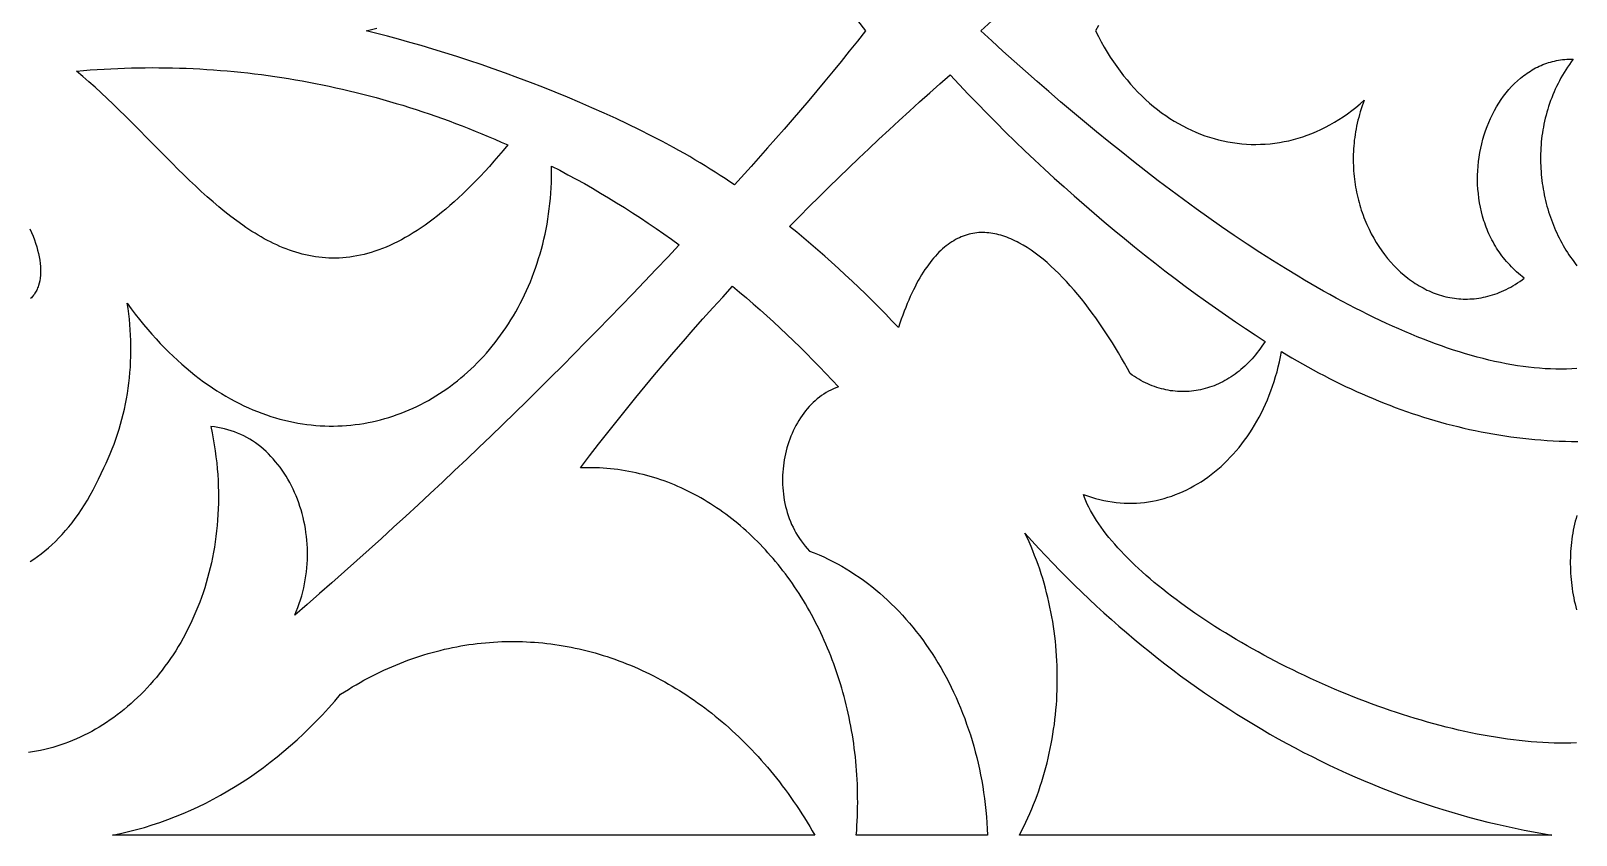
# Model space of a CAD drawing. Extents: x -4950 to -2150, y -1354 to 1346.
# Drawn here: x -3880.5 to -3593.5, y -704.4 to -554.9 of the extents above; entities that cross this region are included whole.
import ezdxf

# ---------------------------------------------------------------- set-up
doc = ezdxf.new("R2010")
doc.units = 0
doc.layers.add('LAYER_1', color=18, linetype='CONTINUOUS')

msp = doc.modelspace()

# ---------------------------------------------------------------- linework, layer by layer
at = {"layer": 'LAYER_1'}
for points in [[(-3726.99, -552.98), (-3725.49, -554.89), (-3726.99, -556.8), (-3728.49, -558.69), (-3730, -560.56), (-3731.5, -562.41), (-3733.01, -564.24), (-3734.53, -566.06), (-3736.04, -567.86), (-3737.56, -569.64), (-3739.09, -571.41), (-3740.61, -573.17), (-3742.14, -574.92), (-3743.68, -576.66), (-3746.75, -580.11), (-3749.84, -583.53), (-3750.7, -582.93), (-3751.58, -582.34), (-3752.47, -581.75), (-3753.38, -581.16), (-3754.31, -580.58), (-3755.24, -579.99), (-3756.19, -579.42), (-3757.16, -578.84), (-3758.14, -578.27), (-3759.13, -577.7), (-3760.13, -577.14), (-3761.15, -576.58), (-3763.21, -575.47), (-3765.31, -574.37), (-3767.45, -573.3), (-3769.62, -572.24), (-3771.82, -571.2), (-3774.05, -570.18), (-3776.3, -569.17), (-3778.57, -568.19), (-3780.85, -567.23), (-3783.14, -566.29), (-3785.44, -565.38), (-3787.74, -564.49), (-3790.05, -563.62), (-3792.34, -562.78), (-3794.63, -561.96), (-3796.91, -561.17), (-3799.18, -560.41), (-3801.42, -559.67), (-3803.64, -558.96), (-3805.83, -558.29), (-3808, -557.64), (-3810.12, -557.03), (-3812.22, -556.44), (-3814.26, -555.89), (-3816.27, -555.38), (-3818.22, -554.89), (-3816.27, -554.41)], [(-3593.33, -617.66), (-3594.3, -617.72), (-3595.27, -617.75), (-3596.25, -617.77), (-3597.24, -617.76), (-3598.24, -617.73), (-3599.24, -617.68), (-3600.25, -617.61), (-3601.27, -617.52), (-3602.3, -617.41), (-3603.33, -617.28), (-3604.37, -617.13), (-3605.42, -616.96), (-3606.48, -616.76), (-3607.54, -616.55), (-3608.61, -616.33), (-3609.68, -616.08), (-3610.76, -615.81), (-3611.84, -615.53), (-3612.94, -615.23), (-3614.03, -614.91), (-3615.13, -614.57), (-3616.24, -614.22), (-3617.35, -613.85), (-3618.47, -613.46), (-3619.59, -613.05), (-3620.72, -612.63), (-3621.85, -612.2), (-3622.98, -611.74), (-3624.12, -611.28), (-3625.27, -610.79), (-3626.41, -610.3), (-3627.56, -609.78), (-3628.71, -609.26), (-3629.87, -608.72), (-3631.03, -608.16), (-3632.19, -607.59), (-3633.36, -607.01), (-3634.53, -606.41), (-3635.7, -605.81), (-3636.87, -605.19), (-3638.04, -604.55), (-3639.22, -603.91), (-3640.4, -603.25), (-3641.58, -602.58), (-3642.76, -601.9), (-3643.94, -601.2), (-3645.12, -600.5), (-3647.49, -599.06), (-3649.86, -597.58), (-3652.23, -596.06), (-3654.61, -594.51), (-3656.98, -592.92), (-3659.34, -591.29), (-3661.71, -589.64), (-3664.06, -587.95), (-3666.41, -586.24), (-3668.76, -584.5), (-3671.09, -582.74), (-3673.41, -580.96), (-3675.72, -579.16), (-3678.02, -577.34), (-3680.3, -575.51), (-3682.57, -573.66), (-3684.82, -571.8), (-3687.05, -569.94), (-3689.26, -568.06), (-3691.45, -566.18), (-3693.61, -564.3), (-3695.75, -562.41), (-3697.87, -560.52), (-3699.96, -558.64), (-3702.02, -556.76), (-3704.06, -554.89), (-3702.02, -553.02)], [(-3682.22, -553.87), (-3682.73, -554.89), (-3682.22, -555.92), (-3681.69, -556.92), (-3681.15, -557.89), (-3680.59, -558.84), (-3680.01, -559.77), (-3679.42, -560.67), (-3678.81, -561.54), (-3678.19, -562.4), (-3677.55, -563.22), (-3676.9, -564.02), (-3676.24, -564.8), (-3675.56, -565.55), (-3674.87, -566.28), (-3674.16, -566.98), (-3673.45, -567.65), (-3672.72, -568.3), (-3671.98, -568.93), (-3671.24, -569.52), (-3670.48, -570.1), (-3669.71, -570.64), (-3668.93, -571.16), (-3668.14, -571.66), (-3667.35, -572.12), (-3666.54, -572.57), (-3665.73, -572.98), (-3664.92, -573.37), (-3664.09, -573.73), (-3663.26, -574.07), (-3662.42, -574.38), (-3661.58, -574.66), (-3660.73, -574.92), (-3659.88, -575.15), (-3659.03, -575.35), (-3658.17, -575.52), (-3657.3, -575.67), (-3656.44, -575.79), (-3655.57, -575.89), (-3654.7, -575.95), (-3653.83, -575.99), (-3652.96, -576), (-3652.08, -575.98), (-3651.21, -575.94), (-3650.34, -575.87), (-3649.47, -575.77), (-3648.6, -575.64), (-3647.73, -575.48), (-3646.86, -575.3), (-3645.99, -575.09), (-3645.13, -574.85), (-3644.27, -574.58), (-3643.42, -574.28), (-3642.57, -573.95), (-3641.72, -573.6), (-3640.88, -573.22), (-3640.05, -572.8), (-3639.22, -572.36), (-3638.39, -571.89), (-3637.58, -571.39), (-3636.77, -570.87), (-3635.97, -570.31), (-3635.17, -569.72), (-3634.39, -569.11), (-3633.61, -568.46), (-3632.85, -567.79), (-3633.04, -568.32), (-3633.23, -568.85), (-3633.41, -569.38), (-3633.57, -569.92), (-3633.73, -570.45), (-3633.87, -570.98), (-3634.01, -571.51), (-3634.13, -572.04), (-3634.25, -572.58), (-3634.35, -573.11), (-3634.45, -573.64), (-3634.53, -574.17), (-3634.61, -574.69), (-3634.68, -575.22), (-3634.73, -575.75), (-3634.78, -576.27), (-3634.82, -576.8), (-3634.85, -577.32), (-3634.87, -577.84), (-3634.88, -578.36), (-3634.89, -578.88), (-3634.88, -579.39), (-3634.86, -579.9), (-3634.84, -580.42), (-3634.81, -580.92), (-3634.77, -581.43), (-3634.72, -581.93), (-3634.66, -582.44), (-3634.6, -582.94), (-3634.53, -583.43), (-3634.45, -583.92), (-3634.36, -584.41), (-3634.26, -584.9), (-3634.16, -585.39), (-3634.04, -585.87), (-3633.93, -586.34), (-3633.8, -586.82), (-3633.67, -587.29), (-3633.52, -587.75), (-3633.38, -588.22), (-3633.22, -588.67), (-3633.06, -589.13), (-3632.89, -589.58), (-3632.71, -590.02), (-3632.34, -590.9), (-3631.94, -591.76), (-3631.52, -592.6), (-3631.07, -593.42), (-3630.6, -594.22), (-3630.11, -595), (-3629.59, -595.75), (-3629.06, -596.48), (-3628.5, -597.18), (-3627.92, -597.86), (-3627.32, -598.52), (-3626.7, -599.14), (-3626.07, -599.74), (-3625.41, -600.31), (-3624.75, -600.85), (-3624.4, -601.1), (-3624.06, -601.35), (-3623.71, -601.6), (-3623.36, -601.83), (-3623.01, -602.06), (-3622.65, -602.27), (-3622.28, -602.48), (-3621.92, -602.68), (-3621.55, -602.87), (-3621.18, -603.06), (-3620.8, -603.23), (-3620.43, -603.4), (-3620.05, -603.56), (-3619.66, -603.7), (-3619.28, -603.84), (-3618.89, -603.97), (-3618.5, -604.09), (-3618.1, -604.2), (-3617.71, -604.3), (-3617.31, -604.39), (-3616.91, -604.47), (-3616.51, -604.54), (-3616.1, -604.6), (-3615.7, -604.65), (-3615.29, -604.69), (-3614.88, -604.72), (-3614.47, -604.74), (-3614.05, -604.75), (-3613.64, -604.75), (-3613.22, -604.73), (-3612.81, -604.71), (-3612.39, -604.67), (-3611.97, -604.63), (-3611.55, -604.57), (-3611.13, -604.5), (-3610.71, -604.42), (-3610.29, -604.32), (-3609.87, -604.22), (-3609.44, -604.1), (-3609.02, -603.97), (-3608.6, -603.83), (-3608.17, -603.68), (-3607.75, -603.52), (-3607.32, -603.34), (-3606.9, -603.15), (-3606.48, -602.95), (-3606.05, -602.73), (-3605.63, -602.5), (-3605.21, -602.26), (-3604.78, -602.01), (-3604.36, -601.74), (-3603.94, -601.46), (-3603.52, -601.17), (-3603.1, -600.86), (-3603.47, -600.57), (-3603.83, -600.28), (-3604.19, -599.98), (-3604.53, -599.68), (-3604.87, -599.37), (-3605.2, -599.05), (-3605.51, -598.73), (-3605.82, -598.41), (-3606.13, -598.07), (-3606.42, -597.74), (-3606.71, -597.4), (-3606.98, -597.05), (-3607.25, -596.7), (-3607.51, -596.35), (-3607.77, -595.99), (-3608.01, -595.63), (-3608.25, -595.26), (-3608.47, -594.89), (-3608.69, -594.51), (-3608.91, -594.13), (-3609.11, -593.75), (-3609.31, -593.37), (-3609.5, -592.98), (-3609.68, -592.59), (-3609.85, -592.19), (-3610.01, -591.79), (-3610.17, -591.39), (-3610.32, -590.99), (-3610.46, -590.58), (-3610.6, -590.18), (-3610.85, -589.35), (-3611.06, -588.52), (-3611.25, -587.69), (-3611.41, -586.85), (-3611.54, -586), (-3611.64, -585.15), (-3611.72, -584.29), (-3611.77, -583.44), (-3611.78, -582.58), (-3611.78, -581.73), (-3611.74, -580.88), (-3611.68, -580.03), (-3611.6, -579.18), (-3611.48, -578.34), (-3611.35, -577.5), (-3611.18, -576.68), (-3611, -575.86), (-3610.78, -575.04), (-3610.55, -574.24), (-3610.29, -573.45), (-3610.01, -572.68), (-3609.7, -571.91), (-3609.37, -571.16), (-3609.02, -570.43), (-3608.65, -569.71), (-3608.26, -569.01), (-3607.84, -568.33), (-3607.41, -567.66), (-3606.95, -567.02), (-3606.47, -566.4), (-3605.98, -565.8), (-3605.46, -565.23), (-3604.92, -564.68), (-3604.37, -564.16), (-3603.8, -563.66), (-3603.2, -563.19), (-3602.9, -562.97), (-3602.6, -562.76), (-3602.28, -562.55), (-3601.97, -562.35), (-3601.65, -562.15), (-3601.32, -561.97), (-3601, -561.79), (-3600.66, -561.63), (-3600.33, -561.47), (-3599.99, -561.31), (-3599.64, -561.17), (-3599.29, -561.04), (-3598.94, -560.91), (-3598.58, -560.79), (-3598.22, -560.69), (-3597.86, -560.59), (-3597.49, -560.5), (-3597.12, -560.42), (-3596.74, -560.35), (-3596.36, -560.29), (-3595.98, -560.24), (-3595.59, -560.2), (-3595.2, -560.17), (-3594.81, -560.15), (-3594.41, -560.14), (-3594.01, -560.15), (-3594.37, -560.63), (-3594.72, -561.12), (-3595.06, -561.62), (-3595.38, -562.12), (-3595.7, -562.62), (-3596, -563.13), (-3596.29, -563.64), (-3596.57, -564.16), (-3596.84, -564.68), (-3597.1, -565.2), (-3597.34, -565.72), (-3597.58, -566.25), (-3597.8, -566.78), (-3598.01, -567.32), (-3598.22, -567.85), (-3598.41, -568.39), (-3598.59, -568.93), (-3598.76, -569.47), (-3598.92, -570.02), (-3599.07, -570.56), (-3599.2, -571.11), (-3599.33, -571.66), (-3599.45, -572.21), (-3599.56, -572.76), (-3599.66, -573.31), (-3599.74, -573.87), (-3599.82, -574.42), (-3599.89, -574.97), (-3599.95, -575.53), (-3599.99, -576.08), (-3600.03, -576.64), (-3600.06, -577.19), (-3600.08, -577.75), (-3600.09, -578.3), (-3600.09, -578.85), (-3600.08, -579.4), (-3600.06, -579.95), (-3600.04, -580.5), (-3600, -581.05), (-3599.96, -581.6), (-3599.9, -582.14), (-3599.84, -582.69), (-3599.77, -583.23), (-3599.69, -583.77), (-3599.6, -584.3), (-3599.5, -584.84), (-3599.4, -585.37), (-3599.28, -585.9), (-3599.16, -586.42), (-3599.03, -586.95), (-3598.89, -587.47), (-3598.74, -587.98), (-3598.59, -588.5), (-3598.43, -589.01), (-3598.26, -589.51), (-3598.08, -590.01), (-3597.89, -590.51), (-3597.7, -591), (-3597.5, -591.49), (-3597.29, -591.97), (-3597.07, -592.45), (-3596.85, -592.93), (-3596.62, -593.39), (-3596.38, -593.86), (-3596.14, -594.32), (-3595.89, -594.77), (-3595.63, -595.21), (-3595.36, -595.66), (-3595.09, -596.09), (-3594.81, -596.52), (-3594.52, -596.94), (-3594.23, -597.35), (-3593.93, -597.76), (-3593.63, -598.16), (-3593.32, -598.56)], [(-3880.64, -653.54), (-3879.96, -653.08), (-3879.28, -652.6), (-3878.6, -652.09), (-3877.93, -651.56), (-3877.27, -651), (-3876.62, -650.41), (-3875.98, -649.8), (-3875.34, -649.15), (-3874.71, -648.48), (-3874.09, -647.79), (-3873.48, -647.06), (-3872.88, -646.31), (-3872.29, -645.53), (-3871.71, -644.72), (-3871.13, -643.88), (-3870.57, -643.01), (-3870.02, -642.11), (-3869.49, -641.19), (-3868.96, -640.23), (-3868.45, -639.24), (-3867.94, -638.23), (-3867.45, -637.18), (-3866.98, -636.1), (-3866.56, -635.24), (-3866.16, -634.37), (-3865.78, -633.49), (-3865.42, -632.6), (-3865.07, -631.7), (-3864.74, -630.79), (-3864.43, -629.88), (-3864.14, -628.95), (-3863.87, -628.02), (-3863.61, -627.08), (-3863.37, -626.14), (-3863.15, -625.19), (-3862.95, -624.23), (-3862.77, -623.27), (-3862.6, -622.3), (-3862.45, -621.33), (-3862.32, -620.36), (-3862.21, -619.38), (-3862.12, -618.4), (-3862.05, -617.41), (-3861.99, -616.43), (-3861.96, -615.44), (-3861.94, -614.45), (-3861.94, -613.46), (-3861.96, -612.46), (-3862, -611.47), (-3862.06, -610.48), (-3862.14, -609.49), (-3862.23, -608.5), (-3862.35, -607.51), (-3862.48, -606.52), (-3862.64, -605.53), (-3861.89, -606.55), (-3861.13, -607.55), (-3860.37, -608.52), (-3859.6, -609.46), (-3858.83, -610.38), (-3858.06, -611.27), (-3857.27, -612.14), (-3856.49, -612.99), (-3855.7, -613.81), (-3854.91, -614.6), (-3854.11, -615.38), (-3853.31, -616.12), (-3852.5, -616.85), (-3851.69, -617.55), (-3850.88, -618.22), (-3850.07, -618.88), (-3849.25, -619.51), (-3848.43, -620.12), (-3847.61, -620.7), (-3846.78, -621.26), (-3845.96, -621.8), (-3845.13, -622.32), (-3844.3, -622.81), (-3843.46, -623.28), (-3842.63, -623.73), (-3841.8, -624.16), (-3840.96, -624.56), (-3840.12, -624.95), (-3839.29, -625.31), (-3838.45, -625.65), (-3837.61, -625.97), (-3836.77, -626.27), (-3835.93, -626.55), (-3835.1, -626.81), (-3834.26, -627.05), (-3833.42, -627.26), (-3832.59, -627.46), (-3831.75, -627.64), (-3830.92, -627.79), (-3830.09, -627.93), (-3829.26, -628.05), (-3828.43, -628.15), (-3827.6, -628.22), (-3826.78, -628.28), (-3825.95, -628.32), (-3825.13, -628.34), (-3824.32, -628.35), (-3823.5, -628.33), (-3822.69, -628.3), (-3821.88, -628.24), (-3821.08, -628.17), (-3820.28, -628.08), (-3819.48, -627.97), (-3818.69, -627.85), (-3817.9, -627.71), (-3817.11, -627.55), (-3816.33, -627.37), (-3815.55, -627.18), (-3814.78, -626.97), (-3814.02, -626.74), (-3813.26, -626.49), (-3812.5, -626.23), (-3811.75, -625.96), (-3811.01, -625.66), (-3810.27, -625.35), (-3809.54, -625.03), (-3808.81, -624.69), (-3808.09, -624.33), (-3807.38, -623.96), (-3806.67, -623.57), (-3805.98, -623.17), (-3805.28, -622.75), (-3804.6, -622.31), (-3803.93, -621.87), (-3803.26, -621.41), (-3802.6, -620.93), (-3801.94, -620.44), (-3801.3, -619.93), (-3800.66, -619.41), (-3800.04, -618.88), (-3799.42, -618.34), (-3798.81, -617.78), (-3798.21, -617.2), (-3797.62, -616.62), (-3797.04, -616.02), (-3796.47, -615.41), (-3795.91, -614.78), (-3795.36, -614.14), (-3794.82, -613.49), (-3794.29, -612.83), (-3793.77, -612.15), (-3793.27, -611.47), (-3792.77, -610.77), (-3792.28, -610.06), (-3791.81, -609.34), (-3791.35, -608.6), (-3790.9, -607.86), (-3790.46, -607.1), (-3790.03, -606.34), (-3789.62, -605.56), (-3789.22, -604.77), (-3788.83, -603.97), (-3788.45, -603.16), (-3788.09, -602.35), (-3787.74, -601.52), (-3787.41, -600.68), (-3787.08, -599.83), (-3786.77, -598.97), (-3786.48, -598.1), (-3786.2, -597.22), (-3785.94, -596.34), (-3785.68, -595.44), (-3785.45, -594.54), (-3785.23, -593.62), (-3785.02, -592.7), (-3784.83, -591.77), (-3784.65, -590.83), (-3784.49, -589.89), (-3784.35, -588.93), (-3784.22, -587.97), (-3784.11, -587), (-3784.02, -586.02), (-3783.94, -585.04), (-3783.88, -584.05), (-3783.83, -583.05), (-3783.8, -582.04), (-3783.79, -581.03), (-3783.8, -580.01), (-3782.27, -580.8), (-3780.75, -581.62), (-3779.23, -582.45), (-3777.71, -583.29), (-3776.21, -584.15), (-3774.71, -585.03), (-3773.22, -585.92), (-3771.73, -586.83), (-3770.25, -587.75), (-3768.77, -588.69), (-3767.31, -589.64), (-3765.85, -590.61), (-3764.39, -591.6), (-3762.95, -592.6), (-3761.51, -593.62), (-3760.08, -594.65), (-3762.22, -596.93), (-3764.37, -599.21), (-3766.53, -601.48), (-3768.7, -603.75), (-3770.86, -606), (-3773.04, -608.24), (-3775.22, -610.48), (-3777.41, -612.71), (-3779.6, -614.93), (-3781.79, -617.14), (-3784, -619.34), (-3786.21, -621.53), (-3788.42, -623.71), (-3790.64, -625.89), (-3792.87, -628.06), (-3795.1, -630.21), (-3797.33, -632.36), (-3799.57, -634.5), (-3801.82, -636.63), (-3804.07, -638.76), (-3806.33, -640.87), (-3808.6, -642.97), (-3810.86, -645.07), (-3813.14, -647.16), (-3815.42, -649.23), (-3817.7, -651.3), (-3819.99, -653.36), (-3822.29, -655.41), (-3824.59, -657.46), (-3826.9, -659.49), (-3829.21, -661.51), (-3831.52, -663.53), (-3831.22, -662.81), (-3830.94, -662.09), (-3830.68, -661.36), (-3830.44, -660.63), (-3830.22, -659.9), (-3830.02, -659.17), (-3829.84, -658.43), (-3829.69, -657.69), (-3829.55, -656.95), (-3829.43, -656.21), (-3829.34, -655.46), (-3829.26, -654.72), (-3829.2, -653.98), (-3829.17, -653.24), (-3829.15, -652.5), (-3829.15, -651.77), (-3829.17, -651.03), (-3829.2, -650.3), (-3829.26, -649.58), (-3829.33, -648.85), (-3829.42, -648.14), (-3829.53, -647.42), (-3829.66, -646.71), (-3829.8, -646.01), (-3829.96, -645.32), (-3830.14, -644.63), (-3830.33, -643.95), (-3830.54, -643.28), (-3830.77, -642.61), (-3831.01, -641.96), (-3831.27, -641.31), (-3831.54, -640.67), (-3831.82, -640.05), (-3832.13, -639.43), (-3832.44, -638.83), (-3832.78, -638.24), (-3833.12, -637.66), (-3833.48, -637.09), (-3833.86, -636.54), (-3834.24, -636), (-3834.64, -635.48), (-3835.06, -634.97), (-3835.49, -634.47), (-3835.93, -633.99), (-3836.38, -633.53), (-3836.84, -633.08), (-3837.32, -632.65), (-3837.81, -632.24), (-3838.31, -631.85), (-3838.82, -631.47), (-3839.35, -631.12), (-3839.88, -630.78), (-3840.43, -630.47), (-3840.98, -630.17), (-3841.55, -629.9), (-3842.12, -629.65), (-3842.71, -629.42), (-3843.31, -629.21), (-3843.91, -629.02), (-3844.53, -628.86), (-3845.15, -628.72), (-3845.79, -628.61), (-3846.43, -628.52), (-3847.08, -628.46), (-3846.85, -629.59), (-3846.64, -630.72), (-3846.45, -631.84), (-3846.29, -632.96), (-3846.14, -634.07), (-3846.01, -635.17), (-3845.91, -636.27), (-3845.82, -637.35), (-3845.76, -638.44), (-3845.71, -639.51), (-3845.68, -640.58), (-3845.68, -641.64), (-3845.69, -642.7), (-3845.72, -643.74), (-3845.77, -644.78), (-3845.83, -645.81), (-3845.92, -646.84), (-3846.02, -647.85), (-3846.14, -648.86), (-3846.27, -649.86), (-3846.43, -650.84), (-3846.6, -651.82), (-3846.78, -652.8), (-3846.99, -653.76), (-3847.2, -654.71), (-3847.44, -655.65), (-3847.69, -656.59), (-3847.96, -657.51), (-3848.24, -658.43), (-3848.53, -659.33), (-3848.84, -660.23), (-3849.17, -661.11), (-3849.51, -661.98), (-3849.86, -662.84), (-3850.23, -663.7), (-3850.61, -664.54), (-3851, -665.37), (-3851.41, -666.18), (-3851.83, -666.99), (-3852.26, -667.79), (-3852.7, -668.57), (-3853.16, -669.34), (-3853.63, -670.1), (-3854.11, -670.85), (-3854.6, -671.58), (-3855.1, -672.3), (-3855.62, -673.01), (-3856.14, -673.71), (-3856.68, -674.39), (-3857.22, -675.07), (-3857.78, -675.72), (-3858.34, -676.37), (-3858.92, -677), (-3859.5, -677.61), (-3860.09, -678.22), (-3860.69, -678.8), (-3861.31, -679.38), (-3861.92, -679.94), (-3862.55, -680.48), (-3863.19, -681.01), (-3863.83, -681.53), (-3864.48, -682.03), (-3865.14, -682.51), (-3865.8, -682.98), (-3866.47, -683.44), (-3867.15, -683.88), (-3867.84, -684.3), (-3868.53, -684.71), (-3869.22, -685.1), (-3869.93, -685.47), (-3870.63, -685.83), (-3871.35, -686.17), (-3872.06, -686.5), (-3872.79, -686.81), (-3873.51, -687.1), (-3874.24, -687.37), (-3874.98, -687.63), (-3875.72, -687.87), (-3876.46, -688.09), (-3877.21, -688.29), (-3877.95, -688.48), (-3878.71, -688.65), (-3879.46, -688.8), (-3880.22, -688.93), (-3880.98, -689.04)], [(-3880.71, -591.68), (-3880.4, -592.37), (-3880.13, -593.05), (-3879.87, -593.72), (-3879.65, -594.38), (-3879.44, -595.03), (-3879.27, -595.67), (-3879.11, -596.3), (-3878.99, -596.92), (-3878.89, -597.53), (-3878.81, -598.12), (-3878.76, -598.7), (-3878.73, -599.26), (-3878.73, -599.8), (-3878.76, -600.33), (-3878.81, -600.84), (-3878.89, -601.33), (-3878.99, -601.8), (-3879.12, -602.25), (-3879.19, -602.47), (-3879.27, -602.68), (-3879.36, -602.89), (-3879.45, -603.09), (-3879.55, -603.29), (-3879.65, -603.48), (-3879.77, -603.66), (-3879.88, -603.84), (-3880.01, -604.01), (-3880.14, -604.18), (-3880.28, -604.34), (-3880.42, -604.49), (-3880.57, -604.64)], [(-3593.42, -687.24), (-3594.44, -687.27), (-3595.47, -687.29), (-3596.51, -687.28), (-3597.56, -687.27), (-3598.62, -687.23), (-3599.69, -687.18), (-3600.76, -687.11), (-3601.84, -687.03), (-3602.93, -686.93), (-3604.03, -686.81), (-3605.13, -686.68), (-3606.24, -686.53), (-3607.36, -686.37), (-3608.48, -686.2), (-3609.6, -686.01), (-3610.73, -685.81), (-3611.87, -685.59), (-3613.01, -685.36), (-3614.15, -685.11), (-3615.3, -684.85), (-3616.45, -684.58), (-3617.6, -684.3), (-3618.75, -684), (-3619.91, -683.69), (-3621.06, -683.37), (-3622.22, -683.04), (-3623.38, -682.69), (-3624.54, -682.33), (-3625.7, -681.97), (-3626.86, -681.59), (-3628.01, -681.2), (-3629.17, -680.8), (-3630.32, -680.39), (-3631.48, -679.97), (-3632.63, -679.54), (-3633.78, -679.1), (-3634.92, -678.65), (-3636.06, -678.19), (-3637.2, -677.72), (-3638.34, -677.24), (-3639.46, -676.76), (-3640.59, -676.26), (-3641.71, -675.76), (-3642.82, -675.25), (-3643.93, -674.73), (-3645.03, -674.21), (-3646.13, -673.68), (-3647.22, -673.14), (-3648.3, -672.59), (-3649.37, -672.04), (-3650.44, -671.48), (-3651.49, -670.91), (-3652.54, -670.34), (-3653.58, -669.77), (-3654.61, -669.19), (-3655.63, -668.6), (-3656.63, -668.01), (-3657.63, -667.41), (-3658.62, -666.81), (-3659.59, -666.2), (-3660.56, -665.59), (-3661.51, -664.98), (-3662.45, -664.36), (-3663.37, -663.74), (-3664.29, -663.12), (-3665.18, -662.49), (-3666.07, -661.86), (-3666.94, -661.23), (-3667.8, -660.6), (-3668.64, -659.96), (-3669.46, -659.32), (-3670.27, -658.68), (-3671.06, -658.04), (-3671.84, -657.4), (-3672.6, -656.76), (-3673.34, -656.11), (-3674.07, -655.47), (-3674.77, -654.83), (-3675.46, -654.18), (-3676.13, -653.54), (-3676.78, -652.89), (-3677.41, -652.25), (-3678.02, -651.61), (-3678.61, -650.97), (-3679.18, -650.33), (-3679.73, -649.69), (-3680.26, -649.06), (-3680.77, -648.42), (-3681.25, -647.79), (-3681.71, -647.16), (-3682.15, -646.53), (-3682.57, -645.91), (-3682.96, -645.29), (-3683.33, -644.67), (-3683.67, -644.06), (-3683.99, -643.45), (-3684.28, -642.84), (-3684.55, -642.24), (-3684.79, -641.64), (-3685.01, -641.05), (-3684.25, -641.33), (-3683.49, -641.59), (-3682.73, -641.81), (-3681.97, -642.01), (-3681.2, -642.19), (-3680.44, -642.34), (-3679.68, -642.46), (-3678.92, -642.56), (-3678.17, -642.63), (-3677.41, -642.68), (-3676.66, -642.7), (-3675.9, -642.69), (-3675.16, -642.67), (-3674.41, -642.61), (-3673.67, -642.54), (-3672.93, -642.44), (-3672.19, -642.32), (-3671.46, -642.17), (-3670.74, -642), (-3670.02, -641.81), (-3669.3, -641.59), (-3668.59, -641.36), (-3667.89, -641.1), (-3667.19, -640.82), (-3666.5, -640.52), (-3665.82, -640.19), (-3665.14, -639.85), (-3664.47, -639.48), (-3663.81, -639.1), (-3663.16, -638.69), (-3662.52, -638.26), (-3661.88, -637.82), (-3661.26, -637.35), (-3660.64, -636.87), (-3660.04, -636.36), (-3659.44, -635.84), (-3658.85, -635.3), (-3658.28, -634.74), (-3657.72, -634.16), (-3657.16, -633.56), (-3656.62, -632.95), (-3656.1, -632.32), (-3655.58, -631.67), (-3655.08, -631), (-3654.59, -630.32), (-3654.11, -629.62), (-3653.65, -628.91), (-3653.2, -628.17), (-3652.77, -627.43), (-3652.35, -626.67), (-3651.95, -625.89), (-3651.56, -625.1), (-3651.18, -624.29), (-3650.83, -623.47), (-3650.49, -622.63), (-3650.16, -621.78), (-3649.86, -620.92), (-3649.57, -620.04), (-3649.3, -619.15), (-3649.04, -618.24), (-3648.81, -617.33), (-3648.59, -616.4), (-3648.39, -615.46), (-3648.22, -614.5), (-3647.24, -615.09), (-3646.26, -615.67), (-3645.27, -616.24), (-3644.29, -616.81), (-3643.3, -617.36), (-3642.3, -617.9), (-3641.31, -618.44), (-3640.31, -618.96), (-3639.31, -619.48), (-3638.31, -619.98), (-3637.3, -620.48), (-3636.29, -620.97), (-3635.28, -621.44), (-3634.26, -621.91), (-3633.25, -622.36), (-3632.22, -622.81), (-3631.2, -623.24), (-3630.17, -623.67), (-3629.14, -624.08), (-3628.11, -624.49), (-3627.07, -624.88), (-3626.03, -625.26), (-3624.99, -625.63), (-3623.94, -625.99), (-3622.89, -626.34), (-3621.83, -626.68), (-3620.78, -627), (-3619.72, -627.32), (-3618.65, -627.62), (-3617.59, -627.91), (-3616.52, -628.19), (-3615.44, -628.46), (-3614.36, -628.72), (-3613.28, -628.96), (-3612.2, -629.2), (-3611.11, -629.42), (-3610.01, -629.63), (-3608.92, -629.82), (-3607.82, -630), (-3606.71, -630.17), (-3605.61, -630.33), (-3604.5, -630.48), (-3603.38, -630.61), (-3602.26, -630.73), (-3601.14, -630.84), (-3600.01, -630.93), (-3598.88, -631.01), (-3597.75, -631.08), (-3596.61, -631.13), (-3595.46, -631.17), (-3594.32, -631.2), (-3593.16, -631.21)], [(-3593.33, -644.97), (-3593.49, -645.51), (-3593.63, -646.05), (-3593.77, -646.6), (-3593.89, -647.16), (-3594, -647.71), (-3594.11, -648.27), (-3594.2, -648.84), (-3594.28, -649.4), (-3594.35, -649.97), (-3594.41, -650.54), (-3594.46, -651.11), (-3594.5, -651.68), (-3594.53, -652.26), (-3594.55, -652.83), (-3594.56, -653.41), (-3594.56, -653.98), (-3594.55, -654.56), (-3594.53, -655.14), (-3594.51, -655.71), (-3594.47, -656.29), (-3594.42, -656.86), (-3594.36, -657.43), (-3594.29, -658.01), (-3594.21, -658.57), (-3594.12, -659.14), (-3594.03, -659.71), (-3593.92, -660.27), (-3593.81, -660.83), (-3593.68, -661.39), (-3593.55, -661.94), (-3593.4, -662.49)]]:
    msp.add_lwpolyline(points, dxfattribs=at)
for points in [[(-3791.93, -576.09), (-3792.8, -577.13), (-3793.66, -578.14), (-3794.51, -579.12), (-3795.35, -580.08), (-3796.19, -581), (-3797.03, -581.89), (-3797.85, -582.75), (-3798.67, -583.59), (-3799.48, -584.4), (-3800.29, -585.18), (-3801.09, -585.93), (-3801.88, -586.65), (-3802.67, -587.35), (-3803.46, -588.02), (-3804.23, -588.67), (-3805, -589.28), (-3805.77, -589.88), (-3806.53, -590.44), (-3807.28, -590.98), (-3808.03, -591.5), (-3808.77, -591.99), (-3809.51, -592.46), (-3810.24, -592.9), (-3810.97, -593.32), (-3811.69, -593.72), (-3812.41, -594.09), (-3813.12, -594.44), (-3813.83, -594.76), (-3814.53, -595.07), (-3815.23, -595.35), (-3815.92, -595.61), (-3816.61, -595.85), (-3817.29, -596.06), (-3817.97, -596.26), (-3818.64, -596.44), (-3819.31, -596.59), (-3819.98, -596.73), (-3820.64, -596.84), (-3821.3, -596.94), (-3821.95, -597.01), (-3822.6, -597.07), (-3823.25, -597.11), (-3823.89, -597.13), (-3824.53, -597.13), (-3825.16, -597.12), (-3825.79, -597.08), (-3826.42, -597.03), (-3827.04, -596.97), (-3827.66, -596.88), (-3828.28, -596.78), (-3828.89, -596.67), (-3829.5, -596.53), (-3830.11, -596.39), (-3830.71, -596.22), (-3831.31, -596.05), (-3831.91, -595.85), (-3832.51, -595.65), (-3833.1, -595.43), (-3833.69, -595.19), (-3834.28, -594.95), (-3834.86, -594.68), (-3835.45, -594.41), (-3836.03, -594.12), (-3836.6, -593.83), (-3837.18, -593.52), (-3837.75, -593.19), (-3838.32, -592.86), (-3838.89, -592.51), (-3839.46, -592.16), (-3840.02, -591.79), (-3840.59, -591.42), (-3841.15, -591.03), (-3842.27, -590.23), (-3843.38, -589.39), (-3844.49, -588.52), (-3845.59, -587.61), (-3846.69, -586.68), (-3847.78, -585.72), (-3848.87, -584.73), (-3849.96, -583.72), (-3851.04, -582.69), (-3852.13, -581.65), (-3853.21, -580.58), (-3854.29, -579.51), (-3856.46, -577.33), (-3858.63, -575.12), (-3860.81, -572.9), (-3863.01, -570.7), (-3864.12, -569.61), (-3865.23, -568.53), (-3866.35, -567.46), (-3867.47, -566.4), (-3868.6, -565.36), (-3869.74, -564.34), (-3870.89, -563.35), (-3872.04, -562.37), (-3870.77, -562.26), (-3869.49, -562.16), (-3868.22, -562.07), (-3866.94, -561.99), (-3865.67, -561.92), (-3864.39, -561.86), (-3863.12, -561.81), (-3861.85, -561.77), (-3860.57, -561.75), (-3859.3, -561.73), (-3858.02, -561.72), (-3856.75, -561.73), (-3855.48, -561.74), (-3854.2, -561.77), (-3852.93, -561.8), (-3851.66, -561.85), (-3850.39, -561.9), (-3849.12, -561.97), (-3847.85, -562.04), (-3846.58, -562.13), (-3845.31, -562.23), (-3844.04, -562.33), (-3842.77, -562.45), (-3841.5, -562.58), (-3840.24, -562.72), (-3838.97, -562.87), (-3837.71, -563.03), (-3836.45, -563.2), (-3835.18, -563.38), (-3833.92, -563.57), (-3832.66, -563.77), (-3831.4, -563.98), (-3830.14, -564.2), (-3828.89, -564.43), (-3827.63, -564.67), (-3826.38, -564.92), (-3825.12, -565.18), (-3823.87, -565.45), (-3822.62, -565.74), (-3821.37, -566.03), (-3820.13, -566.33), (-3818.88, -566.64), (-3817.64, -566.97), (-3816.39, -567.3), (-3815.15, -567.64), (-3813.91, -568), (-3812.67, -568.36), (-3811.44, -568.73), (-3810.2, -569.12), (-3808.97, -569.51), (-3807.74, -569.92), (-3806.51, -570.33), (-3805.29, -570.76), (-3804.06, -571.19), (-3802.84, -571.64), (-3801.62, -572.09), (-3800.4, -572.55), (-3799.18, -573.03), (-3797.97, -573.51), (-3796.76, -574.01), (-3795.55, -574.52), (-3794.34, -575.03), (-3793.14, -575.56)], [(-3651.27, -612.6), (-3651.54, -613.04), (-3651.83, -613.47), (-3652.12, -613.89), (-3652.42, -614.3), (-3652.72, -614.7), (-3653.03, -615.09), (-3653.35, -615.47), (-3653.67, -615.84), (-3654, -616.2), (-3654.34, -616.55), (-3654.68, -616.89), (-3655.02, -617.22), (-3655.37, -617.53), (-3655.73, -617.84), (-3656.09, -618.14), (-3656.46, -618.42), (-3656.83, -618.7), (-3657.2, -618.96), (-3657.58, -619.21), (-3657.96, -619.46), (-3658.35, -619.69), (-3658.74, -619.91), (-3659.13, -620.12), (-3659.53, -620.32), (-3659.93, -620.5), (-3660.34, -620.68), (-3660.74, -620.84), (-3661.15, -621), (-3661.57, -621.14), (-3661.98, -621.27), (-3662.4, -621.39), (-3662.82, -621.5), (-3663.24, -621.59), (-3663.66, -621.68), (-3664.08, -621.75), (-3664.51, -621.81), (-3664.94, -621.86), (-3665.36, -621.9), (-3665.79, -621.93), (-3666.22, -621.94), (-3666.65, -621.94), (-3667.08, -621.93), (-3667.51, -621.91), (-3667.94, -621.88), (-3668.38, -621.83), (-3668.81, -621.77), (-3669.24, -621.7), (-3669.67, -621.62), (-3670.09, -621.52), (-3670.52, -621.41), (-3670.95, -621.29), (-3671.38, -621.16), (-3671.8, -621.02), (-3672.22, -620.86), (-3672.64, -620.69), (-3673.06, -620.5), (-3673.48, -620.31), (-3673.9, -620.1), (-3674.31, -619.88), (-3674.72, -619.64), (-3675.12, -619.39), (-3675.53, -619.13), (-3675.93, -618.86), (-3676.33, -618.57), (-3676.84, -617.62), (-3677.37, -616.67), (-3677.92, -615.72), (-3678.48, -614.76), (-3679.05, -613.82), (-3679.63, -612.87), (-3680.23, -611.93), (-3680.83, -610.99), (-3681.45, -610.07), (-3682.08, -609.15), (-3682.72, -608.24), (-3683.37, -607.34), (-3684.03, -606.46), (-3684.7, -605.59), (-3685.37, -604.73), (-3686.06, -603.9), (-3686.75, -603.08), (-3687.45, -602.28), (-3688.15, -601.5), (-3688.86, -600.74), (-3689.58, -600.01), (-3690.3, -599.3), (-3691.03, -598.62), (-3691.76, -597.97), (-3692.5, -597.34), (-3693.24, -596.75), (-3693.98, -596.19), (-3694.72, -595.66), (-3695.47, -595.16), (-3696.22, -594.7), (-3696.97, -594.28), (-3697.34, -594.09), (-3697.72, -593.9), (-3698.09, -593.72), (-3698.47, -593.56), (-3698.84, -593.4), (-3699.22, -593.25), (-3699.59, -593.12), (-3699.97, -592.99), (-3700.34, -592.88), (-3700.72, -592.78), (-3701.09, -592.69), (-3701.46, -592.61), (-3701.84, -592.54), (-3702.21, -592.48), (-3702.58, -592.44), (-3702.95, -592.41), (-3703.32, -592.39), (-3703.69, -592.38), (-3704.06, -592.39), (-3704.43, -592.4), (-3704.79, -592.44), (-3705.16, -592.48), (-3705.52, -592.54), (-3705.89, -592.61), (-3706.25, -592.69), (-3706.61, -592.79), (-3706.97, -592.91), (-3707.33, -593.03), (-3707.69, -593.17), (-3708.04, -593.33), (-3708.39, -593.5), (-3708.75, -593.69), (-3709.1, -593.89), (-3709.45, -594.1), (-3709.79, -594.33), (-3710.14, -594.58), (-3710.48, -594.84), (-3710.82, -595.12), (-3711.16, -595.41), (-3711.5, -595.72), (-3711.84, -596.05), (-3712.17, -596.39), (-3712.5, -596.75), (-3712.83, -597.13), (-3713.16, -597.52), (-3713.48, -597.94), (-3713.8, -598.36), (-3714.12, -598.81), (-3714.44, -599.27), (-3714.75, -599.76), (-3715.07, -600.25), (-3715.37, -600.77), (-3715.68, -601.31), (-3715.98, -601.86), (-3716.28, -602.44), (-3716.58, -603.03), (-3716.87, -603.64), (-3717.17, -604.27), (-3717.45, -604.92), (-3717.74, -605.59), (-3718.02, -606.28), (-3718.3, -606.99), (-3718.57, -607.72), (-3718.85, -608.47), (-3719.11, -609.24), (-3719.38, -610.03), (-3720.58, -608.76), (-3721.79, -607.5), (-3723.01, -606.26), (-3724.24, -605.02), (-3725.48, -603.8), (-3726.72, -602.6), (-3727.98, -601.4), (-3729.24, -600.22), (-3730.5, -599.05), (-3731.78, -597.9), (-3733.06, -596.76), (-3734.36, -595.63), (-3735.65, -594.51), (-3736.96, -593.41), (-3738.27, -592.32), (-3739.59, -591.24), (-3737.77, -589.4), (-3735.95, -587.56), (-3734.11, -585.74), (-3732.27, -583.93), (-3730.42, -582.13), (-3728.57, -580.34), (-3726.71, -578.56), (-3724.85, -576.79), (-3722.98, -575.03), (-3721.1, -573.29), (-3719.22, -571.55), (-3717.34, -569.83), (-3715.44, -568.11), (-3713.55, -566.41), (-3711.65, -564.72), (-3709.75, -563.04), (-3708.08, -564.84), (-3706.39, -566.63), (-3704.69, -568.42), (-3702.96, -570.19), (-3701.21, -571.95), (-3699.45, -573.7), (-3697.68, -575.44), (-3695.88, -577.16), (-3694.08, -578.87), (-3692.26, -580.57), (-3690.43, -582.25), (-3688.59, -583.91), (-3686.74, -585.56), (-3684.89, -587.19), (-3683.02, -588.8), (-3681.15, -590.39), (-3679.28, -591.96), (-3677.4, -593.51), (-3675.52, -595.04), (-3673.63, -596.54), (-3671.75, -598.03), (-3669.87, -599.49), (-3667.98, -600.92), (-3666.1, -602.33), (-3664.22, -603.71), (-3662.35, -605.07), (-3660.48, -606.4), (-3658.62, -607.7), (-3656.77, -608.97), (-3654.92, -610.21), (-3653.09, -611.42)], [(-3727.19, -704.38), (-3727.12, -703.5), (-3727.07, -702.63), (-3727.02, -701.76), (-3726.99, -700.9), (-3726.96, -700.03), (-3726.94, -699.17), (-3726.93, -698.31), (-3726.94, -697.45), (-3726.95, -696.6), (-3726.97, -695.74), (-3727, -694.89), (-3727.04, -694.05), (-3727.09, -693.2), (-3727.15, -692.36), (-3727.21, -691.52), (-3727.29, -690.69), (-3727.37, -689.86), (-3727.47, -689.03), (-3727.57, -688.2), (-3727.68, -687.38), (-3727.8, -686.56), (-3727.93, -685.75), (-3728.07, -684.94), (-3728.21, -684.13), (-3728.37, -683.33), (-3728.53, -682.53), (-3728.7, -681.73), (-3728.88, -680.94), (-3729.07, -680.15), (-3729.27, -679.37), (-3729.47, -678.59), (-3729.68, -677.82), (-3729.9, -677.05), (-3730.13, -676.28), (-3730.37, -675.52), (-3730.61, -674.76), (-3730.86, -674.01), (-3731.12, -673.27), (-3731.39, -672.52), (-3731.66, -671.79), (-3731.94, -671.06), (-3732.23, -670.33), (-3732.53, -669.61), (-3732.83, -668.89), (-3733.15, -668.18), (-3733.47, -667.48), (-3733.79, -666.78), (-3734.12, -666.09), (-3734.46, -665.4), (-3734.81, -664.72), (-3735.16, -664.04), (-3735.52, -663.37), (-3735.89, -662.71), (-3736.27, -662.05), (-3736.65, -661.4), (-3737.03, -660.76), (-3737.43, -660.12), (-3737.83, -659.49), (-3738.24, -658.86), (-3738.65, -658.24), (-3739.07, -657.63), (-3739.5, -657.02), (-3739.93, -656.43), (-3740.37, -655.83), (-3740.81, -655.25), (-3741.26, -654.67), (-3741.72, -654.1), (-3742.18, -653.54), (-3742.65, -652.98), (-3743.12, -652.44), (-3743.6, -651.89), (-3744.08, -651.36), (-3744.58, -650.84), (-3745.07, -650.32), (-3745.57, -649.81), (-3746.08, -649.31), (-3746.59, -648.81), (-3747.11, -648.33), (-3747.63, -647.85), (-3748.16, -647.38), (-3748.7, -646.92), (-3749.23, -646.47), (-3749.78, -646.02), (-3750.33, -645.59), (-3750.88, -645.16), (-3751.44, -644.74), (-3752, -644.33), (-3752.57, -643.93), (-3753.14, -643.54), (-3753.72, -643.16), (-3754.3, -642.79), (-3754.88, -642.42), (-3755.47, -642.07), (-3756.07, -641.72), (-3756.66, -641.39), (-3757.27, -641.06), (-3757.87, -640.74), (-3758.49, -640.43), (-3759.1, -640.14), (-3759.72, -639.85), (-3760.34, -639.57), (-3760.97, -639.3), (-3761.6, -639.05), (-3762.23, -638.8), (-3762.87, -638.56), (-3763.51, -638.34), (-3764.16, -638.12), (-3764.81, -637.91), (-3765.46, -637.72), (-3766.12, -637.53), (-3766.77, -637.36), (-3767.44, -637.2), (-3768.1, -637.04), (-3768.77, -636.9), (-3769.44, -636.77), (-3770.12, -636.65), (-3770.79, -636.54), (-3771.47, -636.45), (-3772.16, -636.36), (-3772.84, -636.29), (-3773.53, -636.23), (-3774.22, -636.17), (-3774.91, -636.14), (-3775.61, -636.11), (-3776.31, -636.09), (-3777.01, -636.09), (-3777.71, -636.1), (-3778.42, -636.12), (-3776.75, -633.91), (-3775.06, -631.72), (-3773.35, -629.54), (-3771.64, -627.37), (-3769.91, -625.21), (-3768.17, -623.07), (-3766.42, -620.94), (-3764.66, -618.83), (-3762.89, -616.72), (-3761.1, -614.63), (-3759.3, -612.56), (-3757.49, -610.49), (-3755.68, -608.44), (-3753.85, -606.4), (-3752.01, -604.37), (-3750.16, -602.36), (-3748.88, -603.43), (-3747.6, -604.52), (-3746.34, -605.62), (-3745.07, -606.74), (-3743.82, -607.86), (-3742.57, -609), (-3741.33, -610.16), (-3740.1, -611.32), (-3738.87, -612.5), (-3737.65, -613.69), (-3736.44, -614.89), (-3735.24, -616.1), (-3734.04, -617.33), (-3732.85, -618.57), (-3731.67, -619.82), (-3730.5, -621.08), (-3730.98, -621.25), (-3731.44, -621.44), (-3731.9, -621.65), (-3732.35, -621.88), (-3732.8, -622.13), (-3733.23, -622.4), (-3733.65, -622.68), (-3734.06, -622.98), (-3734.46, -623.3), (-3734.85, -623.64), (-3735.23, -623.99), (-3735.6, -624.35), (-3735.96, -624.73), (-3736.3, -625.13), (-3736.64, -625.53), (-3736.96, -625.95), (-3737.28, -626.39), (-3737.58, -626.83), (-3737.87, -627.29), (-3738.14, -627.76), (-3738.41, -628.24), (-3738.66, -628.73), (-3738.9, -629.22), (-3739.13, -629.73), (-3739.34, -630.25), (-3739.54, -630.77), (-3739.73, -631.3), (-3739.9, -631.84), (-3740.07, -632.38), (-3740.21, -632.93), (-3740.35, -633.49), (-3740.46, -634.05), (-3740.57, -634.62), (-3740.66, -635.19), (-3740.74, -635.76), (-3740.8, -636.33), (-3740.84, -636.91), (-3740.88, -637.49), (-3740.89, -638.07), (-3740.89, -638.66), (-3740.88, -639.24), (-3740.85, -639.82), (-3740.8, -640.4), (-3740.74, -640.99), (-3740.66, -641.56), (-3740.57, -642.14), (-3740.46, -642.72), (-3740.33, -643.29), (-3740.18, -643.86), (-3740.02, -644.42), (-3739.84, -644.98), (-3739.65, -645.53), (-3739.43, -646.08), (-3739.2, -646.62), (-3738.95, -647.16), (-3738.68, -647.68), (-3738.4, -648.2), (-3738.09, -648.72), (-3737.77, -649.22), (-3737.43, -649.71), (-3737.07, -650.2), (-3736.69, -650.67), (-3736.29, -651.13), (-3735.88, -651.58), (-3734.99, -651.93), (-3734.12, -652.29), (-3733.25, -652.68), (-3732.39, -653.08), (-3731.54, -653.51), (-3730.7, -653.95), (-3729.87, -654.41), (-3729.05, -654.89), (-3728.24, -655.39), (-3727.44, -655.91), (-3726.65, -656.45), (-3725.87, -657), (-3725.09, -657.58), (-3724.33, -658.17), (-3723.58, -658.77), (-3722.84, -659.4), (-3722.11, -660.04), (-3721.4, -660.69), (-3720.69, -661.37), (-3719.99, -662.06), (-3719.31, -662.76), (-3718.63, -663.48), (-3717.97, -664.22), (-3717.32, -664.97), (-3716.69, -665.73), (-3716.06, -666.51), (-3715.45, -667.3), (-3714.85, -668.11), (-3714.26, -668.93), (-3713.69, -669.77), (-3713.12, -670.61), (-3712.57, -671.47), (-3712.04, -672.35), (-3711.52, -673.23), (-3711.01, -674.13), (-3710.51, -675.04), (-3710.03, -675.96), (-3709.56, -676.9), (-3709.11, -677.84), (-3708.67, -678.8), (-3708.25, -679.76), (-3707.84, -680.74), (-3707.44, -681.73), (-3707.06, -682.72), (-3706.7, -683.73), (-3706.35, -684.75), (-3706.01, -685.77), (-3705.69, -686.81), (-3705.39, -687.85), (-3705.1, -688.9), (-3704.83, -689.96), (-3704.57, -691.03), (-3704.33, -692.1), (-3704.11, -693.19), (-3703.9, -694.28), (-3703.71, -695.37), (-3703.54, -696.48), (-3703.38, -697.59), (-3703.24, -698.71), (-3703.12, -699.83), (-3703.02, -700.96), (-3702.93, -702.09), (-3702.86, -703.23), (-3702.81, -704.38)], [(-3696.9, -704.38), (-3696.48, -703.59), (-3696.08, -702.79), (-3695.69, -701.98), (-3695.31, -701.16), (-3694.94, -700.34), (-3694.59, -699.52), (-3694.25, -698.68), (-3693.92, -697.84), (-3693.61, -697), (-3693.31, -696.15), (-3693.02, -695.29), (-3692.74, -694.43), (-3692.48, -693.57), (-3692.22, -692.7), (-3691.99, -691.83), (-3691.76, -690.95), (-3691.54, -690.07), (-3691.34, -689.18), (-3691.15, -688.29), (-3690.98, -687.4), (-3690.82, -686.51), (-3690.66, -685.61), (-3690.53, -684.71), (-3690.4, -683.81), (-3690.29, -682.9), (-3690.19, -682), (-3690.1, -681.09), (-3690.03, -680.18), (-3689.97, -679.27), (-3689.92, -678.36), (-3689.88, -677.44), (-3689.86, -676.53), (-3689.85, -675.62), (-3689.85, -674.7), (-3689.86, -673.79), (-3689.89, -672.87), (-3689.93, -671.96), (-3689.98, -671.05), (-3690.05, -670.14), (-3690.13, -669.22), (-3690.22, -668.31), (-3690.32, -667.41), (-3690.44, -666.5), (-3690.57, -665.6), (-3690.71, -664.69), (-3690.87, -663.79), (-3691.03, -662.9), (-3691.22, -662), (-3691.41, -661.11), (-3691.62, -660.22), (-3691.84, -659.34), (-3692.07, -658.45), (-3692.31, -657.58), (-3692.57, -656.7), (-3692.84, -655.83), (-3693.13, -654.97), (-3693.42, -654.11), (-3693.73, -653.26), (-3694.06, -652.41), (-3694.39, -651.56), (-3694.74, -650.72), (-3695.1, -649.89), (-3695.48, -649.06), (-3695.86, -648.24), (-3694.58, -649.67), (-3693.28, -651.09), (-3691.98, -652.48), (-3690.67, -653.86), (-3689.34, -655.23), (-3688.01, -656.57), (-3686.67, -657.9), (-3685.31, -659.22), (-3683.95, -660.51), (-3682.58, -661.8), (-3681.2, -663.06), (-3679.81, -664.31), (-3678.42, -665.53), (-3677.01, -666.75), (-3675.6, -667.94), (-3674.17, -669.12), (-3672.74, -670.28), (-3671.3, -671.43), (-3669.86, -672.55), (-3668.4, -673.66), (-3666.94, -674.75), (-3665.47, -675.83), (-3663.99, -676.88), (-3662.5, -677.92), (-3661.01, -678.95), (-3659.51, -679.95), (-3658, -680.94), (-3656.48, -681.9), (-3654.96, -682.85), (-3653.43, -683.79), (-3651.89, -684.7), (-3650.35, -685.6), (-3648.8, -686.47), (-3647.24, -687.33), (-3645.68, -688.18), (-3644.11, -689), (-3642.53, -689.8), (-3640.95, -690.59), (-3639.36, -691.36), (-3637.76, -692.11), (-3636.16, -692.84), (-3634.56, -693.55), (-3632.95, -694.24), (-3631.33, -694.92), (-3629.71, -695.57), (-3628.08, -696.21), (-3626.45, -696.83), (-3624.81, -697.43), (-3623.17, -698.01), (-3621.52, -698.57), (-3619.87, -699.11), (-3618.21, -699.63), (-3616.55, -700.14), (-3614.88, -700.62), (-3613.21, -701.08), (-3611.53, -701.53), (-3609.85, -701.95), (-3608.17, -702.36), (-3606.48, -702.75), (-3604.79, -703.11), (-3603.1, -703.46), (-3601.4, -703.79), (-3599.7, -704.09), (-3597.99, -704.38)], [(-3865.35, -704.38), (-3863.86, -704.08), (-3862.39, -703.73), (-3860.91, -703.35), (-3859.45, -702.94), (-3857.99, -702.49), (-3856.55, -702.01), (-3855.11, -701.5), (-3853.68, -700.95), (-3852.25, -700.36), (-3850.84, -699.75), (-3849.44, -699.1), (-3848.05, -698.42), (-3846.67, -697.7), (-3845.3, -696.96), (-3843.94, -696.18), (-3842.59, -695.37), (-3841.26, -694.52), (-3839.94, -693.65), (-3838.63, -692.74), (-3837.34, -691.81), (-3836.06, -690.84), (-3834.79, -689.84), (-3833.54, -688.81), (-3832.3, -687.75), (-3831.08, -686.66), (-3829.87, -685.54), (-3828.68, -684.39), (-3827.51, -683.21), (-3826.35, -682), (-3825.22, -680.76), (-3824.09, -679.5), (-3822.99, -678.2), (-3822.27, -677.74), (-3821.55, -677.29), (-3820.83, -676.85), (-3820.11, -676.42), (-3819.38, -676.01), (-3818.65, -675.6), (-3817.92, -675.21), (-3817.19, -674.83), (-3816.45, -674.46), (-3815.72, -674.1), (-3814.98, -673.75), (-3814.24, -673.41), (-3813.49, -673.09), (-3812.75, -672.77), (-3812, -672.47), (-3811.26, -672.17), (-3810.51, -671.89), (-3809.76, -671.62), (-3809.01, -671.36), (-3808.25, -671.11), (-3807.5, -670.88), (-3806.74, -670.65), (-3805.99, -670.44), (-3805.23, -670.23), (-3804.47, -670.04), (-3803.71, -669.85), (-3802.95, -669.68), (-3802.19, -669.52), (-3801.43, -669.37), (-3800.67, -669.23), (-3799.91, -669.1), (-3799.15, -668.98), (-3798.39, -668.88), (-3797.62, -668.78), (-3796.86, -668.69), (-3796.1, -668.62), (-3795.33, -668.55), (-3794.57, -668.5), (-3793.81, -668.46), (-3793.04, -668.42), (-3792.28, -668.4), (-3791.52, -668.39), (-3790.76, -668.39), (-3789.99, -668.4), (-3789.23, -668.41), (-3788.47, -668.44), (-3787.71, -668.49), (-3786.95, -668.54), (-3786.2, -668.6), (-3785.44, -668.67), (-3784.68, -668.75), (-3783.93, -668.84), (-3783.17, -668.95), (-3782.42, -669.06), (-3781.67, -669.18), (-3780.92, -669.31), (-3780.17, -669.46), (-3779.42, -669.61), (-3778.67, -669.77), (-3777.93, -669.95), (-3777.19, -670.13), (-3776.44, -670.33), (-3775.7, -670.53), (-3774.97, -670.75), (-3774.23, -670.97), (-3773.5, -671.2), (-3772.77, -671.45), (-3772.04, -671.7), (-3771.31, -671.97), (-3770.58, -672.24), (-3769.86, -672.52), (-3769.14, -672.82), (-3768.42, -673.12), (-3767.71, -673.44), (-3767, -673.76), (-3766.29, -674.09), (-3765.58, -674.43), (-3764.88, -674.79), (-3764.17, -675.15), (-3763.48, -675.52), (-3762.78, -675.9), (-3762.09, -676.3), (-3761.4, -676.7), (-3760.72, -677.11), (-3760.03, -677.53), (-3759.36, -677.96), (-3758.68, -678.4), (-3758.01, -678.85), (-3757.34, -679.3), (-3756.68, -679.77), (-3756.02, -680.25), (-3755.36, -680.74), (-3754.71, -681.23), (-3754.06, -681.74), (-3753.41, -682.25), (-3752.77, -682.78), (-3752.14, -683.31), (-3751.51, -683.85), (-3750.88, -684.41), (-3750.26, -684.97), (-3749.64, -685.54), (-3749.02, -686.12), (-3748.41, -686.71), (-3747.81, -687.31), (-3747.21, -687.92), (-3746.61, -688.53), (-3746.02, -689.16), (-3745.44, -689.79), (-3744.86, -690.44), (-3744.28, -691.09), (-3743.71, -691.75), (-3743.15, -692.43), (-3742.59, -693.11), (-3742.04, -693.79), (-3741.49, -694.49), (-3740.95, -695.2), (-3740.41, -695.92), (-3739.88, -696.64), (-3739.35, -697.38), (-3738.83, -698.12), (-3738.32, -698.87), (-3737.81, -699.63), (-3737.31, -700.4), (-3736.81, -701.18), (-3736.32, -701.96), (-3735.84, -702.76), (-3735.37, -703.56), (-3734.89, -704.37)]]:
    msp.add_lwpolyline(points, close=True, dxfattribs=at)

doc.saveas('drawing.dxf')
